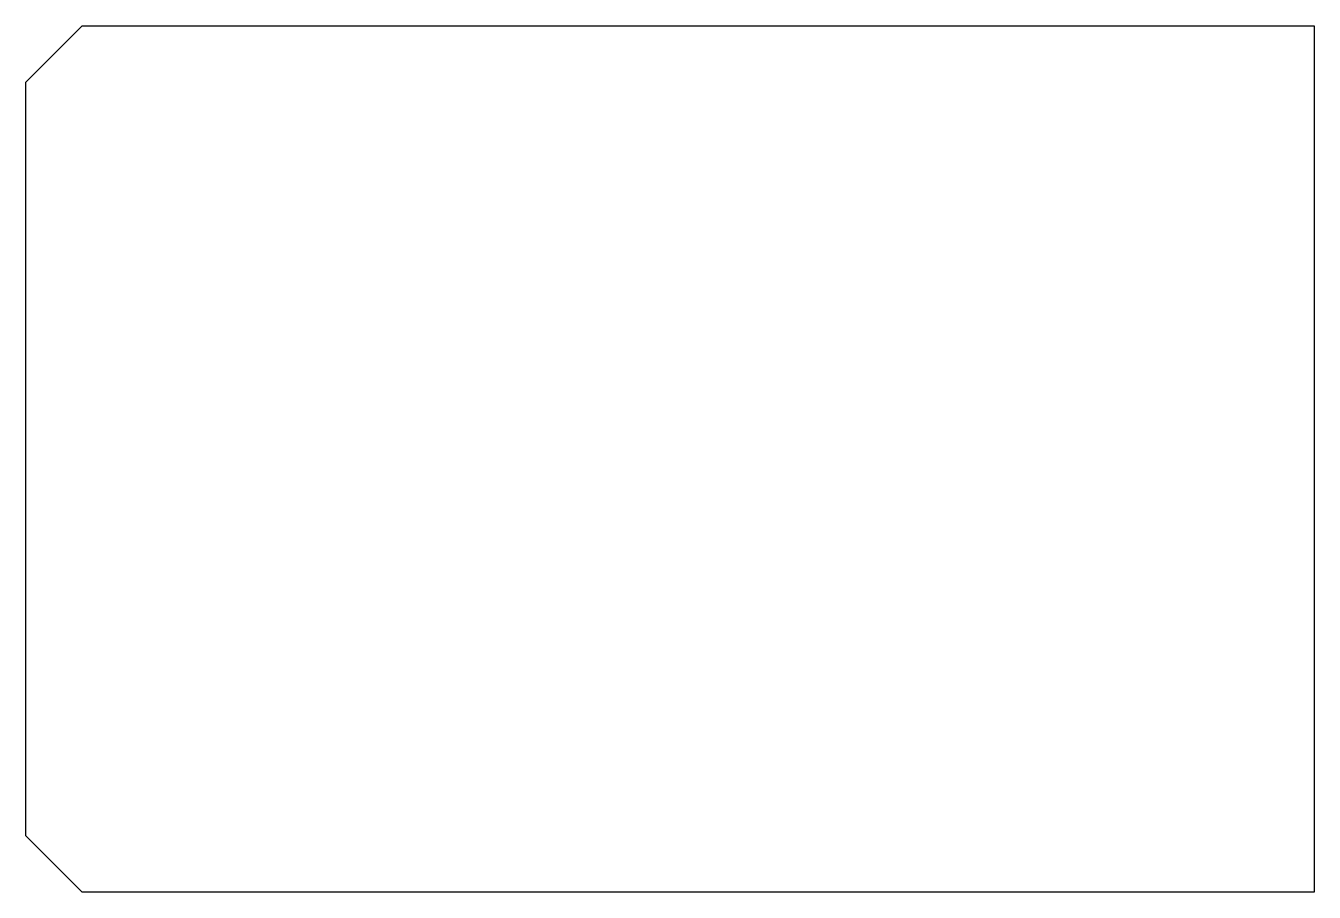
# Model space of a CAD drawing. Header units: millimetres. Extents: x 0 to 458, y -154 to 154.
import ezdxf

# ---------------------------------------------------------------- set-up
doc = ezdxf.new("R2010")
doc.units = ezdxf.units.MM
doc.header["$LTSCALE"] = 10
doc.layers.add('MEMBERS', color=5, linetype='Continuous')

msp = doc.modelspace()

# ---------------------------------------------------------------- linework, layer by layer
at = {"layer": 'MEMBERS', "color": 3, "linetype": 'Continuous'}
for p, q in [((0.01, 134), (20.01, 154)), ((20.01, 154), (458.04, 154)), ((458.04, 154), (458.04, -154)), ((0, -134), (0.01, 134)), ((20, -154), (0, -134)), ((458.04, -154), (20, -154))]:
    msp.add_line(p, q, dxfattribs=at)

doc.saveas('drawing.dxf')
